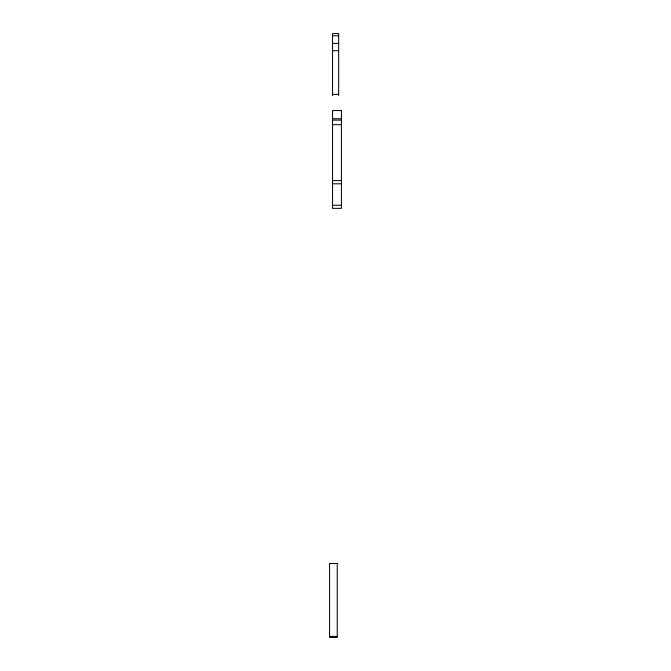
<?xml version="1.0" encoding="UTF-8"?>
<svg xmlns="http://www.w3.org/2000/svg" width="671" height="671" viewBox="0 0 671 671"><rect width="100%" height="100%" fill="white"/><g stroke="black" fill="none" stroke-linecap="round" stroke-linejoin="round"><path stroke-width="1.01" d="M332.539 35.781L338.662 35.781M332.539 43.397L338.662 43.397M332.539 50.711L338.662 50.711M332.539 94.376L338.662 94.376M332.539 118.75L341.438 118.75M332.539 120.117L341.438 120.117M332.539 124.663L341.438 124.663M332.539 180.608L341.438 180.608M332.539 183.795L341.438 183.795M332.539 205.234L341.438 205.234M329.562 636.418L337.228 636.418M338.662 95.584L338.662 33.55L332.539 33.55L332.539 95.584M341.438 110.564L332.539 110.564L332.539 208.354L341.438 208.354L341.438 110.564M337.228 563.497L329.562 563.497L329.562 637.45L337.228 637.45L337.228 563.497"/></g></svg>
